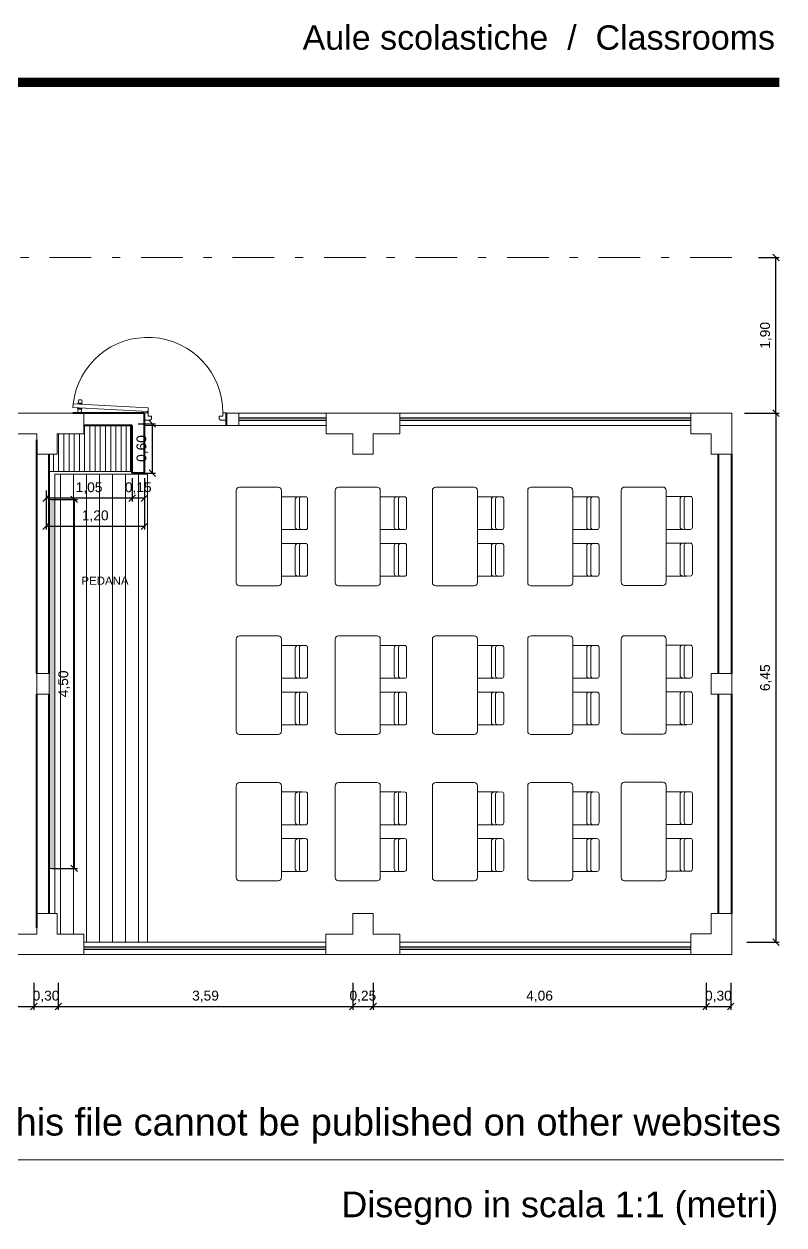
# Model space of a CAD drawing. Header units: millimetres. Extents: x 318 to 347.7, y 163.4 to 179.8.
# Drawn here: x 338.44 to 347.71, y 164.42 to 179.07 of the extents above; entities that cross this region are included whole.
import ezdxf

# ---------------------------------------------------------------- set-up
doc = ezdxf.new("R2010")
doc.units = ezdxf.units.MM
doc.linetypes.add('TRATTOPUNTO', pattern=[25.4, 12.7, -6.35, 0, -6.35])
doc.layers.add('ACCESSORI - accessories', color=169, linetype='Continuous', lineweight=9, true_color=0x313163)
for name, color, linetype, lineweight in [('ARREDI attrezzature - furniture', 175, 'Continuous', 9), ('MURATURA sezioni - section wall', 7, 'Continuous', 40), ('PAVIMENTAZIONE - flooring', 250, 'Continuous', 5), ('PILASTRI struttura - structure', 7, 'Continuous', 13), ('PORTE finestre - doors windows', 252, 'Continuous', 5), ('PROIEZIONI - projections', 145, 'Continuous', 13), ('PROIEZIONI finissime - fine lines', 251, 'Continuous', 9), ('www.archweb.it - All rights reserved', 2, 'Continuous', 5)]:
    doc.layers.add(name, color=color, linetype=linetype, lineweight=lineweight)
doc.layers.add('QUOTE - dimension', color=252, linetype='Continuous')
doc.layers.add('SCRITTE - txt', color=252, linetype='Continuous')
doc.layers.add('VETRATE sezioni - windows sections', color=171, linetype='Continuous', true_color=0x4d79ff)
doc.styles.add('A-1', font='swissl.ttf', dxfattribs={"height": 0.07})
doc.styles.get("Standard").update_dxf_attribs({"font": 'arial.ttf'})
doc.dimstyles.new('aw', dxfattribs={"dimtxt": 0.12, "dimasz": 0.08, "dimexe": 0.04, "dimexo": 0, "dimgap": 0.05, "dimtad": 1, "dimzin": 1, "dimtxsty": 'Standard', "dimblk": 'OBLIQUE', "dimcen": 2.5, "dimadec": 0, "dimazin": 0, "dimtfac": 1, "dimtmove": 0, "dimatfit": 3, "dimfxl": 1, "dimarcsym": 0})

# ---------------------------------------------------------------- blocks, each defined once
blk = doc.blocks.new('_Oblique')
at = {"color": 0, "linetype": 'ByBlock', "lineweight": -2}
blk.add_line((-0.5, -0.5), (0.5, 0.5), dxfattribs=at)
blk = doc.blocks.new('*D17')
at = {"layer": 'DEFPOINTS', "color": 0}
for p in [(339.756, 173.532), (339.906, 173.532), (339.756, 173.287)]:
    blk.add_point(p, dxfattribs=at)
at = {"layer": 'QUOTE - dimension', "color": 0, "lineweight": -2}
for p, q in [((339.756, 173.532), (339.756, 173.247)), ((339.906, 173.532), (339.906, 173.247)), ((339.906, 173.287), (339.756, 173.287))]:
    blk.add_line(p, q, dxfattribs=at)
at = {"layer": 'QUOTE - dimension', "color": 0, "lineweight": -2, "xscale": 0.08, "yscale": 0.08, "zscale": 0.08, "rotation": 180}
blk.add_blockref('_Oblique', (339.756, 173.287), dxfattribs=at)
at = {"layer": 'QUOTE - dimension', "color": 0, "lineweight": -2, "xscale": 0.08, "yscale": 0.08, "zscale": 0.08}
blk.add_blockref('_Oblique', (339.906, 173.287), dxfattribs=at)
at = {"layer": 'QUOTE - dimension', "color": 0, "insert": (339.831, 173.41), "char_height": 0.12, "attachment_point": 5}
blk.add_mtext('0,15', dxfattribs=at)
blk = doc.blocks.new('*D18')
at = {"layer": 'DEFPOINTS', "color": 0}
for p in [(338.706, 173.382), (338.706, 173.287), (339.756, 173.382)]:
    blk.add_point(p, dxfattribs=at)
at = {"layer": 'QUOTE - dimension', "color": 0, "lineweight": -2}
for p, q in [((338.706, 173.382), (338.706, 173.247)), ((339.756, 173.287), (338.706, 173.287)), ((339.756, 173.382), (339.756, 173.247))]:
    blk.add_line(p, q, dxfattribs=at)
at = {"layer": 'QUOTE - dimension', "color": 0, "lineweight": -2, "xscale": 0.08, "yscale": 0.08, "zscale": 0.08, "rotation": 180}
blk.add_blockref('_Oblique', (338.706, 173.287), dxfattribs=at)
at = {"layer": 'QUOTE - dimension', "color": 0, "lineweight": -2, "xscale": 0.08, "yscale": 0.08, "zscale": 0.08}
blk.add_blockref('_Oblique', (339.756, 173.287), dxfattribs=at)
at = {"layer": 'QUOTE - dimension', "color": 0, "insert": (339.231, 173.41), "char_height": 0.12, "attachment_point": 5}
blk.add_mtext('1,05', dxfattribs=at)
blk = doc.blocks.new('*D19')
at = {"layer": 'DEFPOINTS', "color": 0}
for p in [(338.776, 173.273), (338.776, 168.773), (339.049, 168.773)]:
    blk.add_point(p, dxfattribs=at)
at = {"layer": 'QUOTE - dimension', "color": 0, "lineweight": -2}
for p, q in [((338.776, 173.273), (339.089, 173.273)), ((339.049, 173.273), (339.049, 168.773)), ((338.776, 168.773), (339.089, 168.773))]:
    blk.add_line(p, q, dxfattribs=at)
at = {"layer": 'QUOTE - dimension', "color": 0, "lineweight": -2, "xscale": 0.08, "yscale": 0.08, "zscale": 0.08}
for p, rotation in [((339.049, 173.273), 90), ((339.049, 168.773), 270)]:
    blk.add_blockref('_Oblique', p, dxfattribs=dict(at, rotation=rotation))
at = {"layer": 'QUOTE - dimension', "color": 0, "insert": (338.927, 171.023), "char_height": 0.12, "attachment_point": 5, "rotation": 90}
blk.add_mtext('4,50', dxfattribs=at)
blk = doc.blocks.new('*D20')
at = {"layer": 'DEFPOINTS', "color": 0}
for p in [(338.706, 173.287), (339.906, 173.287), (339.906, 172.945)]:
    blk.add_point(p, dxfattribs=at)
at = {"layer": 'QUOTE - dimension', "color": 0, "lineweight": -2}
for p, q in [((338.706, 173.287), (338.706, 172.905)), ((339.906, 173.287), (339.906, 172.905)), ((338.706, 172.945), (339.906, 172.945))]:
    blk.add_line(p, q, dxfattribs=at)
at = {"layer": 'QUOTE - dimension', "color": 0, "lineweight": -2, "xscale": 0.08, "yscale": 0.08, "zscale": 0.08, "rotation": 180}
blk.add_blockref('_Oblique', (338.706, 172.945), dxfattribs=at)
at = {"layer": 'QUOTE - dimension', "color": 0, "lineweight": -2, "xscale": 0.08, "yscale": 0.08, "zscale": 0.08}
blk.add_blockref('_Oblique', (339.906, 172.945), dxfattribs=at)
at = {"layer": 'QUOTE - dimension', "color": 0, "insert": (339.306, 173.067), "char_height": 0.12, "attachment_point": 5}
blk.add_mtext('1,20', dxfattribs=at)
blk = doc.blocks.new('*D21')
at = {"layer": 'DEFPOINTS', "color": 0}
for p in [(339.83, 174.193), (340.003, 174.193), (339.756, 173.593)]:
    blk.add_point(p, dxfattribs=at)
at = {"layer": 'QUOTE - dimension', "color": 0, "lineweight": -2}
for p, q in [((339.83, 174.193), (340.043, 174.193)), ((340.003, 173.593), (340.003, 174.193)), ((339.756, 173.593), (340.043, 173.593))]:
    blk.add_line(p, q, dxfattribs=at)
at = {"layer": 'QUOTE - dimension', "color": 0, "lineweight": -2, "xscale": 0.08, "yscale": 0.08, "zscale": 0.08}
for p, rotation in [((340.003, 174.193), 90), ((340.003, 173.593), 270)]:
    blk.add_blockref('_Oblique', p, dxfattribs=dict(at, rotation=rotation))
at = {"layer": 'QUOTE - dimension', "color": 0, "insert": (339.881, 173.893), "char_height": 0.12, "attachment_point": 5, "rotation": 90}
blk.add_mtext('0,60', dxfattribs=at)
blk = doc.blocks.new('*D8')
at = {"layer": 'DEFPOINTS', "color": 0}
for p in [(334.756, 167.377), (338.556, 167.377), (338.556, 167.088)]:
    blk.add_point(p, dxfattribs=at)
at = {"layer": 'QUOTE - dimension', "color": 0, "lineweight": -2}
for p, q in [((334.756, 167.377), (334.756, 167.048)), ((338.556, 167.377), (338.556, 167.048)), ((334.756, 167.088), (338.556, 167.088))]:
    blk.add_line(p, q, dxfattribs=at)
at = {"layer": 'QUOTE - dimension', "color": 0, "lineweight": -2, "xscale": 0.08, "yscale": 0.08, "zscale": 0.08, "rotation": 180}
blk.add_blockref('_Oblique', (334.756, 167.088), dxfattribs=at)
at = {"layer": 'QUOTE - dimension', "color": 0, "lineweight": -2, "xscale": 0.08, "yscale": 0.08, "zscale": 0.08}
blk.add_blockref('_Oblique', (338.556, 167.088), dxfattribs=at)
at = {"layer": 'QUOTE - dimension', "color": 0, "insert": (336.656, 167.21), "char_height": 0.12, "attachment_point": 5}
blk.add_mtext('3,80', dxfattribs=at)
blk = doc.blocks.new('*D9')
at = {"layer": 'DEFPOINTS', "color": 0}
for p in [(338.556, 167.377), (338.856, 167.377), (338.856, 167.088)]:
    blk.add_point(p, dxfattribs=at)
at = {"layer": 'QUOTE - dimension', "color": 0, "lineweight": -2}
for p, q in [((338.556, 167.377), (338.556, 167.048)), ((338.856, 167.377), (338.856, 167.048)), ((338.556, 167.088), (338.856, 167.088))]:
    blk.add_line(p, q, dxfattribs=at)
at = {"layer": 'QUOTE - dimension', "color": 0, "lineweight": -2, "xscale": 0.08, "yscale": 0.08, "zscale": 0.08, "rotation": 180}
blk.add_blockref('_Oblique', (338.556, 167.088), dxfattribs=at)
at = {"layer": 'QUOTE - dimension', "color": 0, "lineweight": -2, "xscale": 0.08, "yscale": 0.08, "zscale": 0.08}
blk.add_blockref('_Oblique', (338.856, 167.088), dxfattribs=at)
at = {"layer": 'QUOTE - dimension', "color": 0, "insert": (338.706, 167.21), "char_height": 0.12, "attachment_point": 5}
blk.add_mtext('0,30', dxfattribs=at)
blk = doc.blocks.new('*D10')
at = {"layer": 'DEFPOINTS', "color": 0}
for p in [(338.856, 167.377), (342.446, 167.377), (342.446, 167.088)]:
    blk.add_point(p, dxfattribs=at)
at = {"layer": 'QUOTE - dimension', "color": 0, "lineweight": -2}
for p, q in [((338.856, 167.377), (338.856, 167.048)), ((342.446, 167.377), (342.446, 167.048)), ((338.856, 167.088), (342.446, 167.088))]:
    blk.add_line(p, q, dxfattribs=at)
at = {"layer": 'QUOTE - dimension', "color": 0, "lineweight": -2, "xscale": 0.08, "yscale": 0.08, "zscale": 0.08, "rotation": 180}
blk.add_blockref('_Oblique', (338.856, 167.088), dxfattribs=at)
at = {"layer": 'QUOTE - dimension', "color": 0, "lineweight": -2, "xscale": 0.08, "yscale": 0.08, "zscale": 0.08}
blk.add_blockref('_Oblique', (342.446, 167.088), dxfattribs=at)
at = {"layer": 'QUOTE - dimension', "color": 0, "insert": (340.651, 167.21), "char_height": 0.12, "attachment_point": 5}
blk.add_mtext('3,59', dxfattribs=at)
blk = doc.blocks.new('*D11')
at = {"layer": 'DEFPOINTS', "color": 0}
for p in [(342.446, 167.377), (342.695, 167.377), (342.695, 167.088)]:
    blk.add_point(p, dxfattribs=at)
at = {"layer": 'QUOTE - dimension', "color": 0, "lineweight": -2}
for p, q in [((342.446, 167.377), (342.446, 167.048)), ((342.695, 167.377), (342.695, 167.048)), ((342.446, 167.088), (342.695, 167.088))]:
    blk.add_line(p, q, dxfattribs=at)
at = {"layer": 'QUOTE - dimension', "color": 0, "lineweight": -2, "xscale": 0.08, "yscale": 0.08, "zscale": 0.08, "rotation": 180}
blk.add_blockref('_Oblique', (342.446, 167.088), dxfattribs=at)
at = {"layer": 'QUOTE - dimension', "color": 0, "lineweight": -2, "xscale": 0.08, "yscale": 0.08, "zscale": 0.08}
blk.add_blockref('_Oblique', (342.695, 167.088), dxfattribs=at)
at = {"layer": 'QUOTE - dimension', "color": 0, "insert": (342.57, 167.21), "char_height": 0.12, "attachment_point": 5}
blk.add_mtext('0,25', dxfattribs=at)
blk = doc.blocks.new('*D12')
at = {"layer": 'DEFPOINTS', "color": 0}
for p in [(342.695, 167.377), (346.756, 167.377), (346.756, 167.088)]:
    blk.add_point(p, dxfattribs=at)
at = {"layer": 'QUOTE - dimension', "color": 0, "lineweight": -2}
for p, q in [((342.695, 167.377), (342.695, 167.048)), ((346.756, 167.377), (346.756, 167.048)), ((342.695, 167.088), (346.756, 167.088))]:
    blk.add_line(p, q, dxfattribs=at)
at = {"layer": 'QUOTE - dimension', "color": 0, "lineweight": -2, "xscale": 0.08, "yscale": 0.08, "zscale": 0.08, "rotation": 180}
blk.add_blockref('_Oblique', (342.695, 167.088), dxfattribs=at)
at = {"layer": 'QUOTE - dimension', "color": 0, "lineweight": -2, "xscale": 0.08, "yscale": 0.08, "zscale": 0.08}
blk.add_blockref('_Oblique', (346.756, 167.088), dxfattribs=at)
at = {"layer": 'QUOTE - dimension', "color": 0, "insert": (344.725, 167.21), "char_height": 0.12, "attachment_point": 5}
blk.add_mtext('4,06', dxfattribs=at)
blk = doc.blocks.new('*D13')
at = {"layer": 'DEFPOINTS', "color": 0}
for p in [(346.756, 167.377), (347.056, 167.377), (347.056, 167.088)]:
    blk.add_point(p, dxfattribs=at)
at = {"layer": 'QUOTE - dimension', "color": 0, "lineweight": -2}
for p, q in [((346.756, 167.377), (346.756, 167.048)), ((347.056, 167.377), (347.056, 167.048)), ((346.756, 167.088), (347.056, 167.088))]:
    blk.add_line(p, q, dxfattribs=at)
at = {"layer": 'QUOTE - dimension', "color": 0, "lineweight": -2, "xscale": 0.08, "yscale": 0.08, "zscale": 0.08, "rotation": 180}
blk.add_blockref('_Oblique', (346.756, 167.088), dxfattribs=at)
at = {"layer": 'QUOTE - dimension', "color": 0, "lineweight": -2, "xscale": 0.08, "yscale": 0.08, "zscale": 0.08}
blk.add_blockref('_Oblique', (347.056, 167.088), dxfattribs=at)
at = {"layer": 'QUOTE - dimension', "color": 0, "insert": (346.906, 167.21), "char_height": 0.12, "attachment_point": 5}
blk.add_mtext('0,30', dxfattribs=at)
blk = doc.blocks.new('*D14')
at = {"layer": 'DEFPOINTS', "color": 0}
for p in [(347.226, 174.323), (347.251, 167.873), (347.608, 167.873)]:
    blk.add_point(p, dxfattribs=at)
at = {"layer": 'QUOTE - dimension', "color": 0, "lineweight": -2}
for p, q in [((347.226, 174.323), (347.648, 174.323)), ((347.608, 174.323), (347.608, 167.873)), ((347.251, 167.873), (347.648, 167.873))]:
    blk.add_line(p, q, dxfattribs=at)
at = {"layer": 'QUOTE - dimension', "color": 0, "lineweight": -2, "xscale": 0.08, "yscale": 0.08, "zscale": 0.08}
for p, rotation in [((347.608, 174.323), 90), ((347.608, 167.873), 270)]:
    blk.add_blockref('_Oblique', p, dxfattribs=dict(at, rotation=rotation))
at = {"layer": 'QUOTE - dimension', "color": 0, "insert": (347.486, 171.098), "char_height": 0.12, "attachment_point": 5, "rotation": 90}
blk.add_mtext('6,45', dxfattribs=at)
blk = doc.blocks.new('*D16')
at = {"layer": 'DEFPOINTS', "color": 0}
for p in [(347.393, 176.223), (347.608, 176.223), (347.393, 174.323)]:
    blk.add_point(p, dxfattribs=at)
at = {"layer": 'QUOTE - dimension', "color": 0, "lineweight": -2}
for p, q in [((347.393, 176.223), (347.648, 176.223)), ((347.608, 174.323), (347.608, 176.223)), ((347.393, 174.323), (347.648, 174.323))]:
    blk.add_line(p, q, dxfattribs=at)
at = {"layer": 'QUOTE - dimension', "color": 0, "lineweight": -2, "xscale": 0.08, "yscale": 0.08, "zscale": 0.08}
for p, rotation in [((347.608, 176.223), 90), ((347.608, 174.323), 270)]:
    blk.add_blockref('_Oblique', p, dxfattribs=dict(at, rotation=rotation))
at = {"layer": 'QUOTE - dimension', "color": 0, "insert": (347.486, 175.273), "char_height": 0.12, "attachment_point": 5, "rotation": 90}
blk.add_mtext('1,90', dxfattribs=at)

msp = doc.modelspace()

# ---------------------------------------------------------------- hatches: boundary and pattern name
at = {"layer": 'ACCESSORI - accessories'}
msp.add_hatch(color=256, dxfattribs=at).paths.add_polyline_path([(338.815, 168.773), (338.745, 168.773), (338.745, 173.273), (338.815, 173.273)])
at = {"layer": 'PAVIMENTAZIONE - flooring'}
h = msp.add_hatch(dxfattribs=at)
h.set_pattern_fill('LINE', color=256, scale=0.05, angle=90, style=0)
h.set_pattern_definition([(90, (-1961.08723, -2326.495), (0.15875, 0), [])])
h.paths.add_polyline_path([(338.776, 168.222), (338.843, 168.222), (338.843, 167.972), (339.168, 167.972), (339.168, 167.873), (339.906, 167.873), (339.906, 173.579), (338.776, 173.579)])

# ---------------------------------------------------------------- linework, layer by layer
at = {"layer": 'ACCESSORI - accessories', "color": 2}
msp.add_lwpolyline([(338.815, 168.773), (338.745, 168.773), (338.745, 173.273), (338.815, 173.273)], close=True, dxfattribs=at)
at = {"layer": 'ARREDI attrezzature - furniture'}
for p, q in [((339.177, 173.613), (339.177, 174.173)), ((339.241, 173.613), (339.241, 174.173)), ((339.304, 173.613), (339.304, 174.173)), ((339.368, 173.613), (339.368, 174.173)), ((339.431, 173.613), (339.431, 174.173)), ((339.495, 173.613), (339.495, 174.173)), ((339.558, 173.613), (339.558, 174.173)), ((339.622, 173.613), (339.622, 174.173)), ((339.685, 173.613), (339.685, 174.173)), ((339.736, 173.613), (339.736, 174.173)), ((338.86, 173.613), (338.86, 174.073)), ((338.923, 173.613), (338.923, 174.073)), ((338.987, 173.613), (338.987, 174.073)), ((339.05, 173.613), (339.05, 174.073)), ((339.114, 173.613), (339.114, 174.073)), ((338.796, 173.613), (338.796, 173.823)), ((338.745, 173.613), (339.736, 173.613))]:
    msp.add_line(p, q, dxfattribs=at)
at = {"layer": 'ARREDI attrezzature - furniture', "linetype": 'ByBlock'}
for p, q in [((341.536, 173.42), (341.066, 173.42)), ((342.743, 173.42), (342.273, 173.42)), ((343.928, 173.42), (343.458, 173.42)), ((345.09, 173.42), (344.62, 173.42)), ((346.229, 173.423), (345.759, 173.423)), ((341.026, 173.38), (341.026, 172.26)), ((341.576, 172.26), (341.576, 173.38)), ((341.829, 173.305), (341.576, 173.305)), ((341.746, 173.274), (341.746, 172.935)), ((341.871, 173.305), (341.776, 173.304)), ((341.796, 173.28), (341.796, 172.929)), ((341.896, 172.927), (341.896, 173.28)), ((342.233, 173.38), (342.233, 172.26)), ((342.783, 172.26), (342.783, 173.38)), ((343.036, 173.305), (342.783, 173.305)), ((342.953, 173.274), (342.953, 172.935)), ((343.078, 173.305), (342.983, 173.304)), ((343.003, 173.28), (343.003, 172.929)), ((343.103, 172.927), (343.103, 173.28)), ((343.418, 173.38), (343.418, 172.26)), ((343.968, 172.26), (343.968, 173.38)), ((344.221, 173.305), (343.968, 173.305)), ((344.138, 173.274), (344.138, 172.935)), ((344.263, 173.305), (344.168, 173.304)), ((344.188, 173.28), (344.188, 172.929)), ((344.288, 172.927), (344.288, 173.28)), ((344.58, 173.38), (344.58, 172.26)), ((345.13, 172.26), (345.13, 173.38)), ((345.383, 173.305), (345.13, 173.305)), ((345.3, 173.274), (345.3, 172.935)), ((345.425, 173.305), (345.329, 173.304)), ((345.35, 173.28), (345.35, 172.929)), ((345.45, 172.927), (345.45, 173.28)), ((345.719, 173.383), (345.719, 172.263)), ((346.269, 172.263), (346.269, 173.383)), ((346.522, 173.308), (346.269, 173.308)), ((346.439, 173.277), (346.439, 172.938)), ((346.564, 173.308), (346.469, 173.307)), ((346.489, 173.282), (346.489, 172.932)), ((346.589, 172.929), (346.589, 173.283)), ((341.871, 172.904), (341.576, 172.904)), ((341.871, 172.904), (341.776, 172.905)), ((343.079, 172.904), (342.783, 172.904)), ((343.079, 172.904), (342.983, 172.905)), ((344.263, 172.904), (343.968, 172.904)), ((344.263, 172.904), (344.168, 172.905)), ((345.425, 172.904), (345.13, 172.904)), ((345.425, 172.904), (345.33, 172.905)), ((346.564, 172.907), (346.269, 172.907)), ((346.564, 172.907), (346.469, 172.908)), ((341.871, 172.736), (341.576, 172.736)), ((341.746, 172.366), (341.746, 172.705)), ((341.871, 172.736), (341.776, 172.735)), ((341.796, 172.36), (341.796, 172.711)), ((341.896, 172.713), (341.896, 172.36)), ((343.079, 172.736), (342.783, 172.736)), ((342.953, 172.366), (342.953, 172.705)), ((343.079, 172.736), (342.983, 172.735)), ((343.003, 172.36), (343.003, 172.711)), ((343.103, 172.713), (343.103, 172.36)), ((344.263, 172.736), (343.968, 172.736)), ((344.138, 172.366), (344.138, 172.705)), ((344.263, 172.736), (344.168, 172.735)), ((344.188, 172.36), (344.188, 172.711)), ((344.288, 172.713), (344.288, 172.36)), ((345.425, 172.736), (345.13, 172.736)), ((345.3, 172.366), (345.3, 172.705)), ((345.425, 172.736), (345.33, 172.735)), ((345.35, 172.36), (345.35, 172.711)), ((345.45, 172.713), (345.45, 172.36)), ((346.564, 172.739), (346.269, 172.739)), ((346.439, 172.369), (346.439, 172.708)), ((346.564, 172.739), (346.469, 172.738)), ((346.489, 172.363), (346.489, 172.714)), ((346.589, 172.716), (346.589, 172.363)), ((341.829, 172.335), (341.576, 172.335)), ((341.871, 172.335), (341.776, 172.336)), ((343.036, 172.335), (342.783, 172.335)), ((343.078, 172.335), (342.983, 172.336)), ((344.221, 172.335), (343.968, 172.335)), ((344.263, 172.335), (344.168, 172.336)), ((345.383, 172.335), (345.13, 172.335)), ((345.425, 172.335), (345.329, 172.336)), ((346.522, 172.338), (346.269, 172.338)), ((346.564, 172.338), (346.469, 172.339)), ((341.066, 172.22), (341.536, 172.22)), ((342.273, 172.22), (342.743, 172.22)), ((343.458, 172.22), (343.928, 172.22)), ((344.62, 172.22), (345.09, 172.22)), ((345.759, 172.223), (346.229, 172.223)), ((341.026, 171.567), (341.026, 170.447)), ((341.536, 171.607), (341.066, 171.607)), ((341.576, 170.447), (341.576, 171.567)), ((342.233, 171.567), (342.233, 170.447)), ((342.743, 171.607), (342.273, 171.607)), ((342.783, 170.447), (342.783, 171.567)), ((343.418, 171.567), (343.418, 170.447)), ((343.928, 171.607), (343.458, 171.607)), ((343.968, 170.447), (343.968, 171.567)), ((344.58, 171.567), (344.58, 170.447)), ((345.09, 171.607), (344.62, 171.607)), ((345.13, 170.447), (345.13, 171.567)), ((345.719, 171.57), (345.719, 170.45)), ((346.229, 171.61), (345.759, 171.61)), ((346.269, 170.45), (346.269, 171.57)), ((341.829, 171.492), (341.576, 171.492)), ((341.746, 171.461), (341.746, 171.122)), ((341.871, 171.492), (341.776, 171.491)), ((341.796, 171.467), (341.796, 171.116)), ((341.896, 171.114), (341.896, 171.467)), ((343.036, 171.492), (342.783, 171.492)), ((342.953, 171.461), (342.953, 171.122)), ((343.078, 171.492), (342.983, 171.491)), ((343.003, 171.467), (343.003, 171.116)), ((343.103, 171.114), (343.103, 171.467)), ((344.221, 171.492), (343.968, 171.492)), ((344.138, 171.461), (344.138, 171.122)), ((344.263, 171.492), (344.168, 171.491)), ((344.188, 171.467), (344.188, 171.116)), ((344.288, 171.114), (344.288, 171.467)), ((345.383, 171.492), (345.13, 171.492)), ((345.3, 171.461), (345.3, 171.122)), ((345.425, 171.492), (345.329, 171.491)), ((345.35, 171.467), (345.35, 171.116)), ((345.45, 171.114), (345.45, 171.467)), ((346.522, 171.495), (346.269, 171.495)), ((346.439, 171.464), (346.439, 171.125)), ((346.564, 171.495), (346.469, 171.494)), ((346.489, 171.47), (346.489, 171.119)), ((346.589, 171.117), (346.589, 171.47)), ((341.871, 171.091), (341.576, 171.091)), ((341.871, 171.091), (341.776, 171.092)), ((343.079, 171.091), (342.783, 171.091)), ((343.079, 171.091), (342.983, 171.092)), ((344.263, 171.091), (343.968, 171.091)), ((344.263, 171.091), (344.168, 171.092)), ((345.425, 171.091), (345.13, 171.091)), ((345.425, 171.091), (345.33, 171.092)), ((346.564, 171.094), (346.269, 171.094)), ((346.564, 171.094), (346.469, 171.095)), ((341.871, 170.923), (341.576, 170.923)), ((341.871, 170.923), (341.776, 170.922)), ((343.079, 170.923), (342.783, 170.923)), ((343.079, 170.923), (342.983, 170.922)), ((344.263, 170.923), (343.968, 170.923)), ((344.263, 170.923), (344.168, 170.922)), ((345.425, 170.923), (345.13, 170.923)), ((345.425, 170.923), (345.33, 170.922)), ((346.564, 170.926), (346.269, 170.926)), ((346.564, 170.926), (346.469, 170.925)), ((341.746, 170.553), (341.746, 170.892)), ((341.796, 170.548), (341.796, 170.898)), ((341.896, 170.901), (341.896, 170.547)), ((342.953, 170.553), (342.953, 170.892)), ((343.003, 170.548), (343.003, 170.898)), ((343.103, 170.901), (343.103, 170.547)), ((344.138, 170.553), (344.138, 170.892)), ((344.188, 170.548), (344.188, 170.898)), ((344.288, 170.901), (344.288, 170.547)), ((345.3, 170.553), (345.3, 170.892)), ((345.35, 170.548), (345.35, 170.898)), ((345.45, 170.901), (345.45, 170.547)), ((346.439, 170.556), (346.439, 170.895)), ((346.489, 170.55), (346.489, 170.901)), ((346.589, 170.903), (346.589, 170.55)), ((341.829, 170.522), (341.576, 170.522)), ((341.871, 170.522), (341.776, 170.523)), ((343.036, 170.522), (342.783, 170.522)), ((343.078, 170.522), (342.983, 170.523)), ((344.221, 170.522), (343.968, 170.522)), ((344.263, 170.522), (344.168, 170.523)), ((345.383, 170.522), (345.13, 170.522)), ((345.425, 170.522), (345.329, 170.523)), ((346.522, 170.525), (346.269, 170.525)), ((346.564, 170.525), (346.469, 170.526)), ((341.066, 170.407), (341.536, 170.407)), ((342.273, 170.407), (342.743, 170.407)), ((343.458, 170.407), (343.928, 170.407)), ((344.62, 170.407), (345.09, 170.407)), ((345.759, 170.41), (346.229, 170.41)), ((341.026, 168.66), (341.026, 169.78)), ((341.066, 169.82), (341.536, 169.82)), ((341.576, 169.78), (341.576, 168.66)), ((342.233, 168.66), (342.233, 169.78)), ((342.273, 169.82), (342.743, 169.82)), ((342.783, 169.78), (342.783, 168.66)), ((343.418, 168.66), (343.418, 169.78)), ((343.458, 169.82), (343.928, 169.82)), ((343.968, 169.78), (343.968, 168.66)), ((344.58, 168.66), (344.58, 169.78)), ((344.62, 169.82), (345.09, 169.82)), ((345.13, 169.78), (345.13, 168.66)), ((345.719, 168.663), (345.719, 169.783)), ((345.759, 169.823), (346.229, 169.823)), ((346.269, 169.783), (346.269, 168.663)), ((341.829, 169.705), (341.576, 169.705)), ((341.746, 169.674), (341.746, 169.335)), ((341.871, 169.705), (341.776, 169.704)), ((341.796, 169.68), (341.796, 169.329)), ((341.896, 169.327), (341.896, 169.68)), ((343.036, 169.705), (342.783, 169.705)), ((342.953, 169.674), (342.953, 169.335)), ((343.078, 169.705), (342.983, 169.704)), ((343.003, 169.68), (343.003, 169.329)), ((343.103, 169.327), (343.103, 169.68)), ((344.221, 169.705), (343.968, 169.705)), ((344.138, 169.674), (344.138, 169.335)), ((344.263, 169.705), (344.168, 169.704)), ((344.188, 169.68), (344.188, 169.329)), ((344.288, 169.327), (344.288, 169.68)), ((345.383, 169.705), (345.13, 169.705)), ((345.3, 169.674), (345.3, 169.335)), ((345.425, 169.705), (345.329, 169.704)), ((345.35, 169.68), (345.35, 169.329)), ((345.45, 169.327), (345.45, 169.68)), ((346.522, 169.708), (346.269, 169.708)), ((346.439, 169.677), (346.439, 169.338)), ((346.564, 169.708), (346.469, 169.707)), ((346.489, 169.682), (346.489, 169.332)), ((346.589, 169.329), (346.589, 169.683)), ((341.871, 169.304), (341.776, 169.305)), ((343.079, 169.304), (342.983, 169.305)), ((344.263, 169.304), (344.168, 169.305)), ((345.425, 169.304), (345.33, 169.305)), ((346.564, 169.307), (346.269, 169.307)), ((346.564, 169.307), (346.469, 169.308)), ((341.871, 169.304), (341.576, 169.304)), ((343.079, 169.304), (342.783, 169.304)), ((344.263, 169.304), (343.968, 169.304)), ((345.425, 169.304), (345.13, 169.304)), ((341.871, 169.136), (341.576, 169.136)), ((341.746, 168.766), (341.746, 169.105)), ((341.871, 169.136), (341.776, 169.135)), ((341.796, 168.76), (341.796, 169.111)), ((341.896, 169.113), (341.896, 168.76)), ((343.079, 169.136), (342.783, 169.136)), ((342.953, 168.766), (342.953, 169.105)), ((343.079, 169.136), (342.983, 169.135)), ((343.003, 168.76), (343.003, 169.111)), ((343.103, 169.113), (343.103, 168.76)), ((344.263, 169.136), (343.968, 169.136)), ((344.138, 168.766), (344.138, 169.105)), ((344.263, 169.136), (344.168, 169.135)), ((344.188, 168.76), (344.188, 169.111)), ((344.288, 169.113), (344.288, 168.76)), ((345.425, 169.136), (345.13, 169.136)), ((345.3, 168.766), (345.3, 169.105)), ((345.425, 169.136), (345.33, 169.135)), ((345.35, 168.76), (345.35, 169.111)), ((345.45, 169.113), (345.45, 168.76)), ((346.564, 169.139), (346.269, 169.139)), ((346.439, 168.769), (346.439, 169.108)), ((346.564, 169.139), (346.469, 169.138)), ((346.489, 168.763), (346.489, 169.114)), ((346.589, 169.116), (346.589, 168.763)), ((341.829, 168.735), (341.576, 168.735)), ((341.871, 168.735), (341.776, 168.736)), ((343.036, 168.735), (342.783, 168.735)), ((343.078, 168.735), (342.983, 168.736)), ((344.221, 168.735), (343.968, 168.735)), ((344.263, 168.735), (344.168, 168.736)), ((345.383, 168.735), (345.13, 168.735)), ((345.425, 168.735), (345.329, 168.736)), ((346.522, 168.738), (346.269, 168.738)), ((346.564, 168.738), (346.469, 168.739)), ((341.536, 168.62), (341.066, 168.62)), ((342.743, 168.62), (342.273, 168.62)), ((343.928, 168.62), (343.458, 168.62)), ((345.09, 168.62), (344.62, 168.62)), ((346.229, 168.623), (345.759, 168.623))]:
    msp.add_line(p, q, dxfattribs=at)
for centre, radius, start, end in [((341.066, 173.38), 0.04, 90, 180), ((341.536, 173.38), 0.04, 0, 90), ((342.273, 173.38), 0.04, 90, 180), ((342.743, 173.38), 0.04, 0, 90), ((343.458, 173.38), 0.04, 90, 180), ((343.928, 173.38), 0.04, 0, 90), ((344.62, 173.38), 0.04, 90, 180), ((345.09, 173.38), 0.04, 0, 90), ((345.759, 173.383), 0.04, 90, 180), ((346.229, 173.383), 0.04, 0, 90), ((341.776, 173.274), 0.03, 90.5686, 180), ((341.821, 173.279), 0.025, 90, 180), ((341.871, 173.28), 0.025, 0, 90), ((342.983, 173.274), 0.03, 90.5686, 180), ((343.028, 173.279), 0.025, 90, 180), ((343.078, 173.28), 0.025, 0, 90), ((344.168, 173.274), 0.03, 90.5686, 180), ((344.213, 173.279), 0.025, 90, 180), ((344.263, 173.28), 0.025, 0, 90), ((345.33, 173.274), 0.03, 90.5686, 180), ((345.375, 173.279), 0.025, 90, 180), ((345.425, 173.28), 0.025, 0, 90), ((346.469, 173.277), 0.03, 90.5686, 180), ((346.514, 173.282), 0.025, 90, 180), ((346.564, 173.283), 0.025, 0, 90), ((341.776, 172.935), 0.03, 180, 269.4747), ((341.821, 172.93), 0.025, 180.0433, 270.0433), ((341.871, 172.929), 0.025, 270.0433, 0.0433), ((342.983, 172.935), 0.03, 180, 269.4747), ((343.029, 172.93), 0.025, 180.0433, 270.0433), ((343.079, 172.929), 0.025, 270.0433, 0.0433), ((344.168, 172.935), 0.03, 180, 269.4747), ((344.213, 172.93), 0.025, 180.0433, 270.0433), ((344.263, 172.929), 0.025, 270.0433, 0.0433), ((345.33, 172.935), 0.03, 180, 269.4747), ((345.375, 172.93), 0.025, 180.0433, 270.0433), ((345.425, 172.929), 0.025, 270.0433, 0.0433), ((346.469, 172.938), 0.03, 180, 269.4747), ((346.514, 172.932), 0.025, 180.0433, 270.0433), ((346.564, 172.932), 0.025, 270.0433, 0.0433), ((341.776, 172.705), 0.03, 90.5253, 180), ((341.821, 172.71), 0.025, 89.9567, 179.9567), ((341.871, 172.711), 0.025, 359.9567, 89.9567), ((342.983, 172.705), 0.03, 90.5253, 180), ((343.029, 172.71), 0.025, 89.9567, 179.9567), ((343.079, 172.711), 0.025, 359.9567, 89.9567), ((344.168, 172.705), 0.03, 90.5253, 180), ((344.213, 172.71), 0.025, 89.9567, 179.9567), ((344.263, 172.711), 0.025, 359.9567, 89.9567), ((345.33, 172.705), 0.03, 90.5253, 180), ((345.375, 172.71), 0.025, 89.9567, 179.9567), ((345.425, 172.711), 0.025, 359.9567, 89.9567), ((346.469, 172.708), 0.03, 90.5253, 180), ((346.514, 172.713), 0.025, 89.9567, 179.9567), ((346.564, 172.714), 0.025, 359.9567, 89.9567), ((341.066, 172.26), 0.04, 180, 270), ((341.536, 172.26), 0.04, 270, 0), ((341.776, 172.366), 0.03, 180, 269.4314), ((341.821, 172.361), 0.025, 180, 270), ((341.871, 172.36), 0.025, 270, 0), ((342.273, 172.26), 0.04, 180, 270), ((342.743, 172.26), 0.04, 270, 0), ((342.983, 172.366), 0.03, 180, 269.4314), ((343.028, 172.361), 0.025, 180, 270), ((343.078, 172.36), 0.025, 270, 0), ((343.458, 172.26), 0.04, 180, 270), ((343.928, 172.26), 0.04, 270, 0), ((344.168, 172.366), 0.03, 180, 269.4314), ((344.213, 172.361), 0.025, 180, 270), ((344.263, 172.36), 0.025, 270, 0), ((344.62, 172.26), 0.04, 180, 270), ((345.09, 172.26), 0.04, 270, 0), ((345.33, 172.366), 0.03, 180, 269.4314), ((345.375, 172.361), 0.025, 180, 270), ((345.425, 172.36), 0.025, 270, 0), ((345.759, 172.263), 0.04, 180, 270), ((346.229, 172.263), 0.04, 270, 0), ((346.469, 172.369), 0.03, 180, 269.4314), ((346.514, 172.364), 0.025, 180, 270), ((346.564, 172.363), 0.025, 270, 0), ((341.066, 171.567), 0.04, 90, 180), ((341.536, 171.567), 0.04, 0, 90), ((342.273, 171.567), 0.04, 90, 180), ((342.743, 171.567), 0.04, 0, 90), ((343.458, 171.567), 0.04, 90, 180), ((343.928, 171.567), 0.04, 0, 90), ((344.62, 171.567), 0.04, 90, 180), ((345.09, 171.567), 0.04, 0, 90), ((345.759, 171.57), 0.04, 90, 180), ((346.229, 171.57), 0.04, 0, 90), ((341.776, 171.461), 0.03, 90.5686, 180), ((341.821, 171.466), 0.025, 90, 180), ((341.871, 171.467), 0.025, 0, 90), ((342.983, 171.461), 0.03, 90.5686, 180), ((343.028, 171.466), 0.025, 90, 180), ((343.078, 171.467), 0.025, 0, 90), ((344.168, 171.461), 0.03, 90.5686, 180), ((344.213, 171.466), 0.025, 90, 180), ((344.263, 171.467), 0.025, 0, 90), ((345.33, 171.461), 0.03, 90.5686, 180), ((345.375, 171.466), 0.025, 90, 180), ((345.425, 171.467), 0.025, 0, 90), ((346.469, 171.464), 0.03, 90.5686, 180), ((346.514, 171.469), 0.025, 90, 180), ((346.564, 171.47), 0.025, 0, 90), ((341.776, 171.122), 0.03, 180, 269.4747), ((341.821, 171.117), 0.025, 180.0433, 270.0433), ((341.871, 171.116), 0.025, 270.0433, 0.0433), ((342.983, 171.122), 0.03, 180, 269.4747), ((343.029, 171.117), 0.025, 180.0433, 270.0433), ((343.079, 171.116), 0.025, 270.0433, 0.0433), ((344.168, 171.122), 0.03, 180, 269.4747), ((344.213, 171.117), 0.025, 180.0433, 270.0433), ((344.263, 171.116), 0.025, 270.0433, 0.0433), ((345.33, 171.122), 0.03, 180, 269.4747), ((345.375, 171.117), 0.025, 180.0433, 270.0433), ((345.425, 171.116), 0.025, 270.0433, 0.0433), ((346.469, 171.125), 0.03, 180, 269.4747), ((346.514, 171.12), 0.025, 180.0433, 270.0433), ((346.564, 171.119), 0.025, 270.0433, 0.0433), ((341.776, 170.892), 0.03, 90.5253, 180), ((341.821, 170.898), 0.025, 89.9567, 179.9567), ((341.871, 170.898), 0.025, 359.9567, 89.9567), ((342.983, 170.892), 0.03, 90.5253, 180), ((343.029, 170.898), 0.025, 89.9567, 179.9567), ((343.079, 170.898), 0.025, 359.9567, 89.9567), ((344.168, 170.892), 0.03, 90.5253, 180), ((344.213, 170.898), 0.025, 89.9567, 179.9567), ((344.263, 170.898), 0.025, 359.9567, 89.9567), ((345.33, 170.892), 0.03, 90.5253, 180), ((345.375, 170.898), 0.025, 89.9567, 179.9567), ((345.425, 170.898), 0.025, 359.9567, 89.9567), ((346.469, 170.895), 0.03, 90.5253, 180), ((346.514, 170.9), 0.025, 89.9567, 179.9567), ((346.564, 170.901), 0.025, 359.9567, 89.9567), ((341.776, 170.553), 0.03, 180, 269.4314), ((341.821, 170.548), 0.025, 180, 270), ((341.871, 170.547), 0.025, 270, 0), ((342.983, 170.553), 0.03, 180, 269.4314), ((343.028, 170.548), 0.025, 180, 270), ((343.078, 170.547), 0.025, 270, 0), ((344.168, 170.553), 0.03, 180, 269.4314), ((344.213, 170.548), 0.025, 180, 270), ((344.263, 170.547), 0.025, 270, 0), ((345.33, 170.553), 0.03, 180, 269.4314), ((345.375, 170.548), 0.025, 180, 270), ((345.425, 170.547), 0.025, 270, 0), ((346.469, 170.556), 0.03, 180, 269.4314), ((346.514, 170.551), 0.025, 180, 270), ((346.564, 170.55), 0.025, 270, 0), ((341.066, 170.447), 0.04, 180, 270), ((341.536, 170.447), 0.04, 270, 0), ((342.273, 170.447), 0.04, 180, 270), ((342.743, 170.447), 0.04, 270, 0), ((343.458, 170.447), 0.04, 180, 270), ((343.928, 170.447), 0.04, 270, 0), ((344.62, 170.447), 0.04, 180, 270), ((345.09, 170.447), 0.04, 270, 0), ((345.759, 170.45), 0.04, 180, 270), ((346.229, 170.45), 0.04, 270, 0), ((341.066, 169.78), 0.04, 90, 180), ((341.536, 169.78), 0.04, 0, 90), ((342.273, 169.78), 0.04, 90, 180), ((342.743, 169.78), 0.04, 0, 90), ((343.458, 169.78), 0.04, 90, 180), ((343.928, 169.78), 0.04, 0, 90), ((344.62, 169.78), 0.04, 90, 180), ((345.09, 169.78), 0.04, 0, 90), ((345.759, 169.783), 0.04, 90, 180), ((346.229, 169.783), 0.04, 0, 90), ((341.776, 169.674), 0.03, 90.5686, 180), ((341.821, 169.679), 0.025, 90, 180), ((341.871, 169.68), 0.025, 0, 90), ((342.983, 169.674), 0.03, 90.5686, 180), ((343.028, 169.679), 0.025, 90, 180), ((343.078, 169.68), 0.025, 0, 90), ((344.168, 169.674), 0.03, 90.5686, 180), ((344.213, 169.679), 0.025, 90, 180), ((344.263, 169.68), 0.025, 0, 90), ((345.33, 169.674), 0.03, 90.5686, 180), ((345.375, 169.679), 0.025, 90, 180), ((345.425, 169.68), 0.025, 0, 90), ((346.469, 169.677), 0.03, 90.5686, 180), ((346.514, 169.682), 0.025, 90, 180), ((346.564, 169.683), 0.025, 0, 90), ((341.776, 169.335), 0.03, 180, 269.4747), ((341.821, 169.33), 0.025, 180.0433, 270.0433), ((341.871, 169.329), 0.025, 270.0433, 0.0433), ((342.983, 169.335), 0.03, 180, 269.4747), ((343.029, 169.33), 0.025, 180.0433, 270.0433), ((343.079, 169.329), 0.025, 270.0433, 0.0433), ((344.168, 169.335), 0.03, 180, 269.4747), ((344.213, 169.33), 0.025, 180.0433, 270.0433), ((344.263, 169.329), 0.025, 270.0433, 0.0433), ((345.33, 169.335), 0.03, 180, 269.4747), ((345.375, 169.33), 0.025, 180.0433, 270.0433), ((345.425, 169.329), 0.025, 270.0433, 0.0433), ((346.469, 169.338), 0.03, 180, 269.4747), ((346.514, 169.332), 0.025, 180.0433, 270.0433), ((346.564, 169.332), 0.025, 270.0433, 0.0433), ((341.776, 169.105), 0.03, 90.5253, 180), ((341.821, 169.11), 0.025, 89.9567, 179.9567), ((341.871, 169.111), 0.025, 359.9567, 89.9567), ((342.983, 169.105), 0.03, 90.5253, 180), ((343.029, 169.11), 0.025, 89.9567, 179.9567), ((343.079, 169.111), 0.025, 359.9567, 89.9567), ((344.168, 169.105), 0.03, 90.5253, 180), ((344.213, 169.11), 0.025, 89.9567, 179.9567), ((344.263, 169.111), 0.025, 359.9567, 89.9567), ((345.33, 169.105), 0.03, 90.5253, 180), ((345.375, 169.11), 0.025, 89.9567, 179.9567), ((345.425, 169.111), 0.025, 359.9567, 89.9567), ((346.469, 169.108), 0.03, 90.5253, 180), ((346.514, 169.113), 0.025, 89.9567, 179.9567), ((346.564, 169.114), 0.025, 359.9567, 89.9567), ((341.776, 168.766), 0.03, 180, 269.4314), ((341.821, 168.761), 0.025, 180, 270), ((341.871, 168.76), 0.025, 270, 0), ((342.983, 168.766), 0.03, 180, 269.4314), ((343.028, 168.761), 0.025, 180, 270), ((343.078, 168.76), 0.025, 270, 0), ((344.168, 168.766), 0.03, 180, 269.4314), ((344.213, 168.761), 0.025, 180, 270), ((344.263, 168.76), 0.025, 270, 0), ((345.33, 168.766), 0.03, 180, 269.4314), ((345.375, 168.761), 0.025, 180, 270), ((345.425, 168.76), 0.025, 270, 0), ((346.469, 168.769), 0.03, 180, 269.4314), ((346.514, 168.764), 0.025, 180, 270), ((346.564, 168.763), 0.025, 270, 0), ((341.066, 168.66), 0.04, 180, 270), ((341.536, 168.66), 0.04, 270, 0), ((342.273, 168.66), 0.04, 180, 270), ((342.743, 168.66), 0.04, 270, 0), ((343.458, 168.66), 0.04, 180, 270), ((343.928, 168.66), 0.04, 270, 0), ((344.62, 168.66), 0.04, 180, 270), ((345.09, 168.66), 0.04, 270, 0), ((345.759, 168.663), 0.04, 180, 270), ((346.229, 168.663), 0.04, 270, 0)]:
    msp.add_arc(centre, radius, start, end, dxfattribs=at)
at = {"layer": 'MURATURA sezioni - section wall'}
for p, q in [((339.906, 173.593), (339.906, 174.323)), ((340.906, 174.173), (340.906, 174.323)), ((339.756, 173.593), (339.756, 174.173)), ((338.595, 171.148), (338.595, 173.997)), ((338.745, 171.148), (338.745, 173.823)), ((346.906, 171.148), (346.906, 173.823)), ((347.069, 171.148), (347.069, 173.823)), ((338.595, 168.048), (338.595, 170.898)), ((338.745, 168.222), (338.745, 170.898)), ((346.906, 168.223), (346.906, 170.898)), ((347.069, 168.223), (347.069, 170.898)), ((347.069, 168.272), (347.069, 170.747))]:
    msp.add_line(p, q, dxfattribs=at)
for points in [[(339.901, 174.323), (339.031, 174.323)], [(339.756, 174.173), (339.169, 174.173)], [(339.906, 173.593), (339.756, 173.593)]]:
    msp.add_lwpolyline(points, dxfattribs=at)
at = {"layer": 'PILASTRI struttura - structure'}
for points in [[(338.27, 174.323), (339.169, 174.323), (339.169, 174.073), (338.843, 174.073), (338.843, 173.823), (338.595, 173.823), (338.595, 174.073), (338.27, 174.073), (338.27, 174.323)], [(341.056, 174.173), (340.906, 174.173), (340.906, 174.323), (341.056, 174.323), (341.056, 174.173)], [(342.121, 174.323), (343.02, 174.323), (343.02, 174.073), (342.695, 174.073), (342.695, 173.823), (342.446, 173.823), (342.446, 174.073), (342.121, 174.073), (342.121, 174.323)], [(346.569, 174.323), (347.069, 174.323), (347.069, 173.823), (346.819, 173.823), (346.819, 174.073), (346.569, 174.073), (346.569, 174.323)], [(346.906, 171.148), (347.056, 171.148)], [(347.056, 170.898), (346.906, 170.898)], [(339.168, 167.723), (338.269, 167.723), (338.269, 167.972), (338.595, 167.972), (338.595, 168.222), (338.843, 168.222), (338.843, 167.972), (339.168, 167.972), (339.168, 167.723)], [(343.02, 167.723), (342.12, 167.723), (342.12, 167.972), (342.446, 167.972), (342.446, 168.222), (342.695, 168.222), (342.695, 167.972), (343.02, 167.972), (343.02, 167.723)], [(346.569, 167.723), (347.069, 167.723), (347.069, 168.223), (346.819, 168.223), (346.819, 167.973), (346.569, 167.973), (346.569, 167.723)]]:
    msp.add_lwpolyline(points, dxfattribs=at)
for points in [[(338.745, 170.898), (338.595, 170.898), (338.595, 171.148), (338.745, 171.148)], [(347.069, 170.898), (346.819, 170.898), (346.819, 171.148), (347.069, 171.148)]]:
    msp.add_lwpolyline(points, close=True, dxfattribs=at)
at = {"layer": 'PORTE finestre - doors windows', "color": 2}
for p, q in [((339.034, 174.393), (339.037, 174.438)), ((339.037, 174.438), (339.953, 174.388)), ((339.95, 174.343), (339.034, 174.393)), ((339.906, 174.323), (339.906, 174.244)), ((339.906, 174.323), (339.91, 174.323)), ((339.91, 174.327), (339.953, 174.327)), ((339.91, 174.327), (339.91, 174.323)), ((339.953, 174.388), (339.95, 174.343)), ((339.953, 174.287), (339.953, 174.327)), ((339.994, 174.287), (339.953, 174.287)), ((339.994, 174.287), (339.994, 174.257)), ((340.818, 174.257), (340.818, 174.287)), ((340.862, 174.287), (340.818, 174.287)), ((340.862, 174.327), (340.901, 174.327)), ((340.862, 174.327), (340.862, 174.287)), ((340.901, 174.323), (340.901, 174.327)), ((340.901, 174.323), (340.906, 174.323)), ((340.906, 174.244), (340.906, 174.323)), ((339.906, 174.244), (339.91, 174.244)), ((339.91, 174.244), (339.91, 174.239)), ((339.91, 174.239), (339.976, 174.239)), ((339.994, 174.257), (339.976, 174.239)), ((340.818, 174.257), (340.835, 174.239)), ((340.835, 174.239), (340.901, 174.239)), ((340.901, 174.239), (340.901, 174.244)), ((340.901, 174.244), (340.906, 174.244))]:
    msp.add_line(p, q, dxfattribs=at)
at = {"layer": 'PORTE finestre - doors windows'}
for p, q in [((339.095, 174.446), (339.148, 174.443)), ((339.095, 174.441), (339.095, 174.446)), ((339.148, 174.438), (339.095, 174.441)), ((339.1, 174.45), (339.101, 174.466)), ((339.144, 174.447), (339.1, 174.45)), ((339.101, 174.466), (339.108, 174.487)), ((339.108, 174.487), (339.14, 174.485)), ((339.14, 174.485), (339.145, 174.463)), ((339.145, 174.463), (339.144, 174.447)), ((339.148, 174.443), (339.148, 174.438)), ((339.091, 174.384), (339.091, 174.379)), ((339.144, 174.381), (339.091, 174.384)), ((339.091, 174.379), (339.144, 174.376)), ((339.096, 174.374), (339.095, 174.358)), ((339.095, 174.358), (339.099, 174.336)), ((339.14, 174.372), (339.096, 174.374)), ((339.099, 174.336), (339.132, 174.334)), ((339.132, 174.334), (339.139, 174.356)), ((339.139, 174.356), (339.14, 174.372)), ((339.144, 174.376), (339.144, 174.381))]:
    msp.add_line(p, q, dxfattribs=at)
at = {"layer": 'PORTE finestre - doors windows', "color": 2}
msp.add_circle((339.947, 174.333), 0.006, dxfattribs=at)
at = {"layer": 'PROIEZIONI - projections', "linetype": 'TRATTOPUNTO', "ltscale": 0.04}
msp.add_line((347.069, 176.223), (318.093, 176.223), dxfattribs=at)
at = {"layer": 'PROIEZIONI - projections'}
msp.add_line((342.12, 167.873), (339.168, 167.873), dxfattribs=at)
for points in [[(342.121, 174.323), (341.056, 174.323)], [(346.569, 174.323), (343.02, 174.323)], [(342.121, 174.173), (341.056, 174.173)], [(346.569, 174.173), (343.02, 174.173)], [(338.815, 168.222), (338.815, 173.579), (339.945, 173.579), (339.945, 167.873)], [(346.569, 167.873), (343.02, 167.873)], [(342.12, 167.723), (339.168, 167.723)], [(346.569, 167.723), (343.02, 167.723)]]:
    msp.add_lwpolyline(points, dxfattribs=at)
at = {"layer": 'PROIEZIONI finissime - fine lines'}
msp.add_line((340.906, 174.173), (339.906, 174.173), dxfattribs=at)
at = {"layer": 'PROIEZIONI finissime - fine lines', "color": 251}
msp.add_arc((339.947, 174.333), 0.916, 359.6247, 173.4315, dxfattribs=at)
at = {"layer": 'VETRATE sezioni - windows sections', "ltscale": 0.025}
for p, q in [((342.121, 174.263), (341.056, 174.263)), ((342.121, 174.233), (341.056, 174.233)), ((346.569, 174.263), (343.02, 174.263)), ((346.569, 174.233), (343.02, 174.233))]:
    msp.add_line(p, q, dxfattribs=at)
at = {"layer": 'VETRATE sezioni - windows sections'}
for p, q in [((342.12, 167.813), (339.168, 167.813)), ((342.12, 167.783), (339.168, 167.783)), ((346.569, 167.813), (343.02, 167.813)), ((346.569, 167.783), (343.02, 167.783))]:
    msp.add_line(p, q, dxfattribs=at)
at = {"layer": 'www.archweb.it - All rights reserved', "color": 253}
msp.add_line((318.082, 165.22), (347.7, 165.22), dxfattribs=at)
at = {"layer": 'www.archweb.it - All rights reserved', "color": 7, "ltscale": 0.02, "true_color": 0xffffff, "const_width": 0.115}
msp.add_lwpolyline([(318.053, 178.359), (347.648, 178.359)], dxfattribs=at)

# ---------------------------------------------------------------- texts
at = {"layer": 'SCRITTE - txt', "color": 7, "style": 'A-1'}
msp.add_text('PEDANA', height=0.1, dxfattribs=at).set_placement((339.138, 172.231))
at = {"layer": 'www.archweb.it - All rights reserved', "color": 2}
msp.add_text('Aule scolastiche  /  Classrooms', height=0.29687, dxfattribs=at).set_placement((341.835, 178.757))
at = {"layer": 'www.archweb.it - All rights reserved', "color": 1}
msp.add_text('The contents of this file cannot be published on other websites', height=0.33116, dxfattribs=at).set_placement((334.889, 165.515))
at = {"layer": 'www.archweb.it - All rights reserved', "color": 251}
msp.add_text('Disegno in scala 1:1 (metri)', height=0.31338, dxfattribs=at).set_placement((342.308, 164.519))

# ---------------------------------------------------------------- dimensions: what is measured, and where the dimension line sits
at = {"layer": 'QUOTE - dimension'}
dim = msp.add_aligned_dim(p1=(347.393, 174.323), p2=(347.393, 176.223), distance=-0.215, dimstyle='aw', dxfattribs=at)
dim.commit()
dim.dimension.update_dxf_attribs({"geometry": '*D16', "text_midpoint": (347.486, 175.273)})
for base, p1, p2, angle, picture, middle in [((347.608, 167.873), (347.226, 174.323), (347.251, 167.873), 90, '*D14', (347.486, 171.098)), ((340.003, 174.193), (339.756, 173.593), (339.83, 174.193), 270, '*D21', (339.881, 173.893)), ((338.706, 173.287), (339.756, 173.382), (338.706, 173.382), 180, '*D18', (339.231, 173.41)), ((339.906, 172.945), (338.706, 173.287), (339.906, 173.287), 180, '*D20', (339.306, 173.067)), ((339.049, 168.773), (338.776, 173.273), (338.776, 168.773), 270, '*D19', (338.927, 171.023))]:
    dim = msp.add_linear_dim(base=base, p1=p1, p2=p2, angle=angle, dimstyle='aw', dxfattribs=at)
    dim.commit()
    dim.dimension.update_dxf_attribs({"geometry": picture, "text_midpoint": middle})
dim = msp.add_linear_dim(base=(339.756, 173.287), p1=(339.906, 173.532), p2=(339.756, 173.532), angle=180, dimstyle='aw', dxfattribs=at)
dim.commit()
dim.dimension.update_dxf_attribs({"geometry": '*D17', "text_midpoint": (339.831, 173.287), "dimtype": 160})
for base, p1, p2, picture, middle in [((338.556, 167.088), (334.756, 167.377), (338.556, 167.377), '*D8', (336.656, 167.21)), ((342.446, 167.088), (338.856, 167.377), (342.446, 167.377), '*D10', (340.651, 167.21)), ((346.756, 167.088), (342.695, 167.377), (346.756, 167.377), '*D12', (344.725, 167.21))]:
    dim = msp.add_linear_dim(base=base, p1=p1, p2=p2, dimstyle='aw', dxfattribs=at)
    dim.commit()
    dim.dimension.update_dxf_attribs({"geometry": picture, "text_midpoint": middle})
for base, p1, p2, picture, middle in [((338.856, 167.088), (338.556, 167.377), (338.856, 167.377), '*D9', (338.706, 167.088)), ((342.695, 167.088), (342.446, 167.377), (342.695, 167.377), '*D11', (342.57, 167.088)), ((347.056, 167.088), (346.756, 167.377), (347.056, 167.377), '*D13', (346.906, 167.088))]:
    dim = msp.add_linear_dim(base=base, p1=p1, p2=p2, dimstyle='aw', dxfattribs=at)
    dim.commit()
    dim.dimension.update_dxf_attribs({"geometry": picture, "text_midpoint": middle, "dimtype": 160})

doc.saveas('drawing.dxf')
